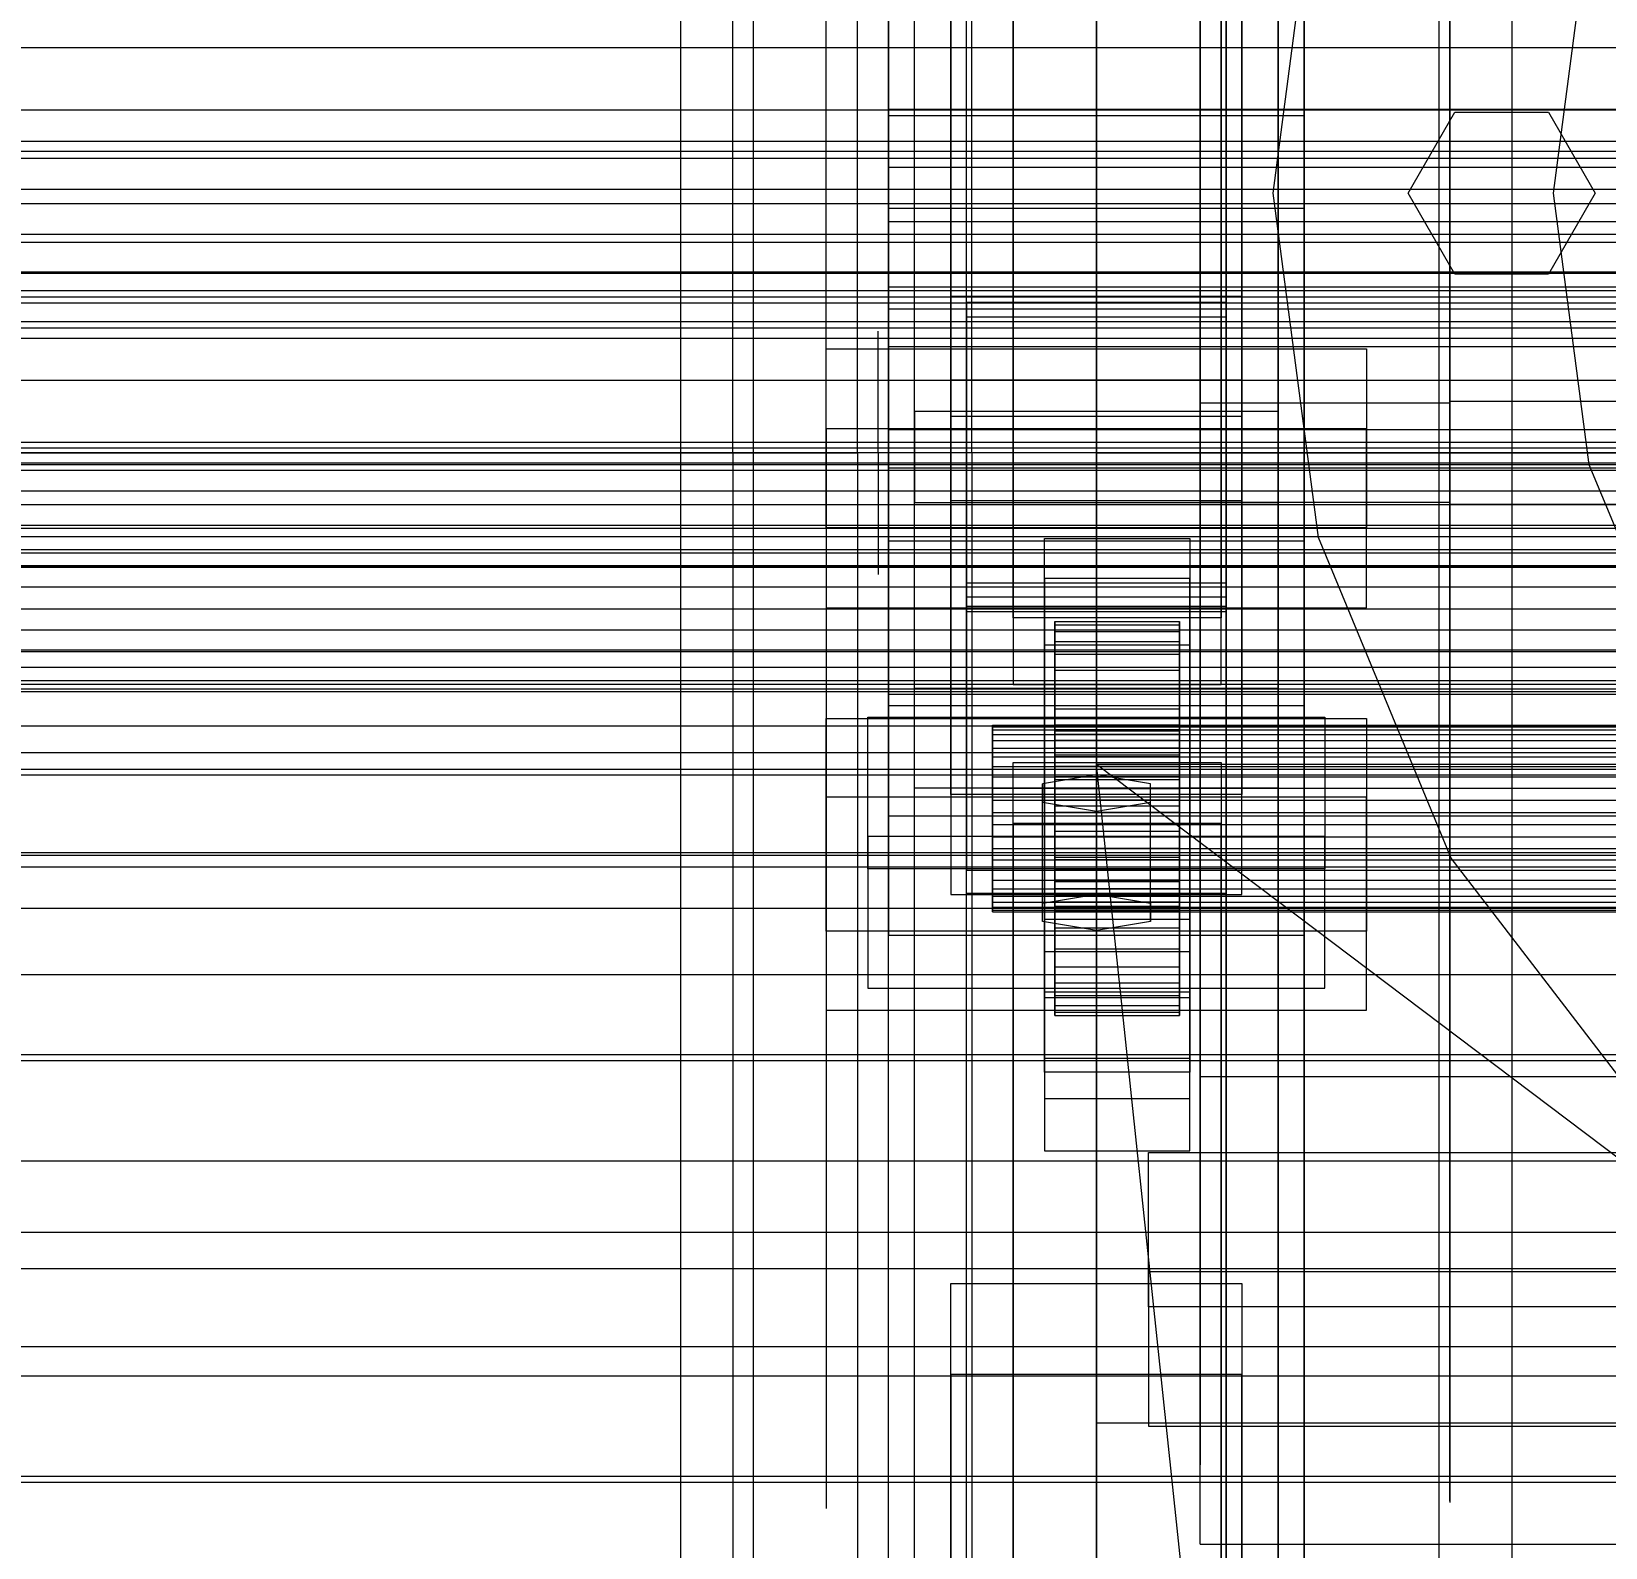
# Model space of a CAD drawing. Header units: millimetres. Extents: x -2500 to 58855, y -53268 to 6837.
# Drawn here: x -532.5 to -381, y -34380.3 to -34234.5 of the extents above; entities that cross this region are included whole.
import ezdxf

# ---------------------------------------------------------------- set-up
doc = ezdxf.new("R2010")
doc.units = ezdxf.units.MM
for name, color, linetype, lineweight in [('COTAS_O', 1, 'Continuous', 0), ('frontal_briquetadora', 7, 'Continuous', 0), ('frontal_C01', 7, 'Continuous', 0), ('frontal_C02', 7, 'Continuous', 0), ('frontal_C03', 7, 'Continuous', 0), ('frontal_mezcladora', 7, 'Continuous', 0), ('frontal_secador', 7, 'Continuous', 0), ('frontal_tolva', 7, 'Continuous', 0)]:
    doc.layers.add(name, color=color, linetype=linetype, lineweight=lineweight)
doc.dimstyles.new('R19_100', dxfattribs={"dimtxt": 250, "dimasz": 150, "dimexe": 150, "dimexo": 80, "dimgap": 100, "dimtad": 1, "dimtih": 1, "dimtoh": 1, "dimdsep": 46, "dimcen": 0.09, "dimadec": 0, "dimazin": 0, "dimtfac": 1, "dimtdec": 4, "dimtofl": 0, "dimtmove": 0, "dimatfit": 3, "dimfxl": 1, "dimtolj": 1, "dimtzin": 0, "dimarcsym": 0})

# ---------------------------------------------------------------- blocks, each defined once
blk = doc.blocks.new('*D39')
at = {"layer": 'COTAS_O', "color": 0, "lineweight": -2, "transparency": 16777216}
for p, q in [((-1725, -34320), (-1725, -33550)), ((1725, -34320), (1725, -33550)), ((-1575, -33700), (1575, -33700))]:
    blk.add_line(p, q, dxfattribs=at)
at = {"layer": 'COTAS_O', "color": 0, "transparency": 16777216}
for points in [[(-1575, -33675), (-1575, -33725), (-1725, -33700)], [(1575, -33675), (1575, -33725), (1725, -33700)]]:
    blk.add_solid(points, dxfattribs=at)
at = {"layer": 'Defpoints', "color": 0, "transparency": 16777216}
for p in [(1725, -33700), (-1725, -34400), (1725, -34400)]:
    blk.add_point(p, dxfattribs=at)
blk = doc.blocks.new('*D42')
at = {"layer": 'COTAS_O', "color": 0, "lineweight": -2, "transparency": 16777216}
for p, q in [((-570, -33700), (200, -33700)), ((50, -34750), (50, -33850)), ((-570, -34900), (200, -34900))]:
    blk.add_line(p, q, dxfattribs=at)
at = {"layer": 'COTAS_O', "color": 0, "transparency": 16777216}
for points in [[(25, -33850), (75, -33850), (50, -33700)], [(25, -34750), (75, -34750), (50, -34900)]]:
    blk.add_solid(points, dxfattribs=at)
at = {"layer": 'Defpoints', "color": 0, "transparency": 16777216}
for p in [(-650, -33700), (50, -33700), (-650, -34900)]:
    blk.add_point(p, dxfattribs=at)
blk = doc.blocks.new('*D43')
at = {"layer": 'COTAS_O', "color": 0, "lineweight": -2, "transparency": 16777216}
for p, q in [((-650, -34820), (-650, -34050)), ((650, -34820), (650, -34050)), ((-500, -34200), (500, -34200))]:
    blk.add_line(p, q, dxfattribs=at)
at = {"layer": 'COTAS_O', "color": 0, "transparency": 16777216}
for points in [[(-500, -34175), (-500, -34225), (-650, -34200)], [(500, -34175), (500, -34225), (650, -34200)]]:
    blk.add_solid(points, dxfattribs=at)
at = {"layer": 'Defpoints', "color": 0, "transparency": 16777216}
for p in [(650, -34200), (-650, -34900), (650, -34900)]:
    blk.add_point(p, dxfattribs=at)

msp = doc.modelspace()

# ---------------------------------------------------------------- linework, layer by layer
at = {"layer": 'frontal_briquetadora'}
for p, q in [((-430, -34260), (-430, -33820)), ((-430, -34680), (-430, -33820)), ((-430, -34060), (-430, -34490)), ((-430, -34060), (-430, -34260)), ((-430, -34060), (-430, -34305)), ((-430, -34496), (-430, -34060)), ((-442, -34235.446), (-442, -34216.118)), ((-430, -34235.446), (-430, -34216.118)), ((-465, -34236.203), (-465, -34217.245)), ((-453, -34235.458), (-453, -34216.468)), ((-453, -34236.203), (-453, -34217.245)), ((-442, -34235.458), (-442, -34216.468)), ((-465, -34236.453), (-465, -34217.941)), ((-453, -34236.349), (-453, -34218.887)), ((-442, -34236.59), (-442, -34218.086)), ((-430, -34236.59), (-430, -34218.086)), ((-396, -34236.349), (-396, -34218.887)), ((-396, -34236.732), (-396, -34219.443)), ((-456, -34238.153), (-456, -34221.304)), ((-453, -34238.153), (-453, -34221.304)), ((-430, -34238.153), (-430, -34221.304)), ((-396, -34223.076), (-396, -34240.974)), ((-420, -34224.875), (-420, -34242.153)), ((-396, -34224.875), (-396, -34242.153)), ((-396, -34250.459), (-396, -34231.817)), ((-420, -34251.309), (-420, -34233.313)), ((-396, -34251.309), (-396, -34233.313)), ((-453, -34255.072), (-453, -34235.458)), ((-442, -34255.133), (-442, -34235.446)), ((-442, -34255.072), (-442, -34235.458)), ((-430, -34255.133), (-430, -34235.446)), ((-465, -34255.514), (-465, -34236.203)), ((-465, -34255.573), (-465, -34236.453)), ((-453, -34255.514), (-453, -34236.203)), ((-453, -34255.296), (-453, -34236.349)), ((-442, -34255.654), (-442, -34236.59)), ((-430, -34255.654), (-430, -34236.59)), ((-396, -34255.296), (-396, -34236.349)), ((-396, -34255.491), (-396, -34236.732)), ((-456, -34256.258), (-456, -34238.153)), ((-453, -34256.258), (-453, -34238.153)), ((-430, -34256.258), (-430, -34238.153)), ((-396, -34240.974), (-396, -34260.18)), ((-420, -34242.153), (-420, -34260.694)), ((-396, -34242.153), (-396, -34260.694)), ((-396, -34270.044), (-396, -34250.459)), ((-420, -34270.216), (-420, -34251.309)), ((-396, -34270.216), (-396, -34251.309)), ((-465, -34275), (-465, -34255.514)), ((-465, -34275), (-465, -34255.573)), ((-453, -34275), (-453, -34255.072)), ((-453, -34275), (-453, -34255.296)), ((-453, -34275), (-453, -34255.514)), ((-442, -34275), (-442, -34255.072)), ((-442, -34275), (-442, -34255.133)), ((-442, -34275), (-442, -34255.654)), ((-430, -34275), (-430, -34255.133)), ((-430, -34275), (-430, -34255.654)), ((-396, -34275), (-396, -34255.296)), ((-396, -34275), (-396, -34255.491)), ((-456, -34275), (-456, -34256.258)), ((-453, -34275), (-453, -34256.258)), ((-430, -34275), (-430, -34256.258)), ((-430, -34260), (-210, -34260)), ((-430, -34260), (-430, -34305)), ((-430, -34680), (-430, -34260)), ((-430, -34496), (-430, -34260)), ((-396, -34260.18), (-396, -34279.956)), ((-420, -34260.694), (-420, -34279.784)), ((-396, -34260.694), (-396, -34279.784)), ((-451, -34265.618), (-451, -34263.301)), ((-442, -34265.618), (-442, -34263.301)), ((-451, -34269.793), (-451, -34265.618)), ((-442, -34269.793), (-442, -34265.618)), ((-430, -34267.964), (-430, -34266.226)), ((-430, -34271.095), (-430, -34267.964)), ((-451, -34275), (-451, -34269.793)), ((-442, -34275), (-442, -34269.793)), ((-396, -34270.216), (-420, -34270.216)), ((-420, -34289.306), (-420, -34270.216)), ((-160, -34270.044), (-396, -34270.044)), ((-396, -34289.82), (-396, -34270.044)), ((-396, -34289.306), (-396, -34270.216)), ((-430, -34275), (-430, -34271.095)), ((-605, -34275), (-453, -34275)), ((-465, -34275), (-605, -34275)), ((-396, -34275), (-596, -34275)), ((-453, -34275), (-465, -34275)), ((-465, -34275), (-465, -34294.486)), ((-465, -34275), (-465, -34294.427)), ((-453, -34275), (-456, -34275)), ((-456, -34275), (-456, -34293.742)), ((-453, -34275), (-453, -34294.704)), ((-453, -34275), (-453, -34294.486)), ((-442, -34275), (-453, -34275)), ((-453, -34275), (-453, -34294.928)), ((-453, -34275), (-453, -34293.742)), ((-442, -34275), (-451, -34275)), ((-451, -34275), (-451, -34280.207)), ((-430, -34275), (-442, -34275)), ((-442, -34275), (-442, -34294.346)), ((-442, -34275), (-442, -34280.207)), ((-442, -34275), (-442, -34294.867)), ((-442, -34275), (-442, -34294.928)), ((-430, -34275), (-188, -34275)), ((-430, -34275), (-430, -34278.905)), ((-430, -34275), (-430, -34293.742)), ((-430, -34275), (-430, -34294.346)), ((-430, -34275), (-430, -34294.867)), ((-160, -34275), (-396, -34275)), ((-396, -34275), (-396, -34294.704)), ((-396, -34275), (-396, -34294.509)), ((-430, -34278.905), (-430, -34282.036)), ((-396, -34279.784), (-420, -34279.784)), ((-420, -34279.784), (-420, -34298.691)), ((-396, -34279.784), (-396, -34298.691)), ((-451, -34280.207), (-451, -34284.382)), ((-442, -34280.207), (-442, -34284.382)), ((-160, -34279.956), (-396, -34279.956)), ((-396, -34279.956), (-396, -34299.541)), ((-430, -34282.036), (-430, -34283.774)), ((-451, -34284.382), (-451, -34286.699)), ((-442, -34284.382), (-442, -34286.699)), ((-420, -34307.847), (-420, -34289.306)), ((-396, -34307.847), (-396, -34289.306)), ((-396, -34309.026), (-396, -34289.82)), ((-465, -34294.427), (-465, -34313.547)), ((-465, -34294.486), (-465, -34313.797)), ((-456, -34293.742), (-456, -34311.847)), ((-453, -34293.742), (-453, -34311.847)), ((-453, -34294.486), (-453, -34313.797)), ((-453, -34294.704), (-453, -34313.651)), ((-453, -34294.928), (-453, -34314.542)), ((-442, -34294.346), (-442, -34313.41)), ((-442, -34294.867), (-442, -34314.554)), ((-442, -34294.928), (-442, -34314.542)), ((-430, -34293.742), (-430, -34311.847)), ((-430, -34294.346), (-430, -34313.41)), ((-430, -34294.867), (-430, -34314.554)), ((-396, -34294.509), (-396, -34313.268)), ((-396, -34294.704), (-396, -34313.651)), ((-420, -34298.691), (-420, -34316.687)), ((-396, -34298.691), (-396, -34316.687)), ((-396, -34299.541), (-396, -34318.183)), ((-430, -34305), (-430, -34471)), ((-418, -34418.333), (-430, -34305)), ((-210, -34305), (-430, -34305)), ((-210, -34471), (-430, -34305)), ((-430, -34680), (-430, -34305)), ((-430, -34305), (-430, -34496)), ((-420, -34325.125), (-420, -34307.847)), ((-396, -34325.125), (-396, -34307.847)), ((-396, -34326.924), (-396, -34309.026)), ((-456, -34311.847), (-456, -34328.696)), ((-453, -34311.847), (-453, -34328.696)), ((-430, -34311.847), (-430, -34328.696)), ((-465, -34313.547), (-465, -34332.059)), ((-465, -34313.797), (-465, -34332.755)), ((-453, -34313.651), (-453, -34331.113)), ((-453, -34313.797), (-453, -34332.755)), ((-453, -34314.542), (-453, -34333.532)), ((-442, -34313.41), (-442, -34331.914)), ((-442, -34314.542), (-442, -34333.532)), ((-442, -34314.554), (-442, -34333.882)), ((-430, -34313.41), (-430, -34331.914)), ((-430, -34314.554), (-430, -34333.882)), ((-396, -34313.268), (-396, -34330.557)), ((-396, -34313.651), (-396, -34331.113)), ((-420, -34316.687), (-420, -34333.081)), ((-396, -34316.687), (-396, -34333.081)), ((-396, -34318.183), (-396, -34335.166)), ((-420, -34340.477), (-420, -34325.125)), ((-396, -34340.477), (-396, -34325.125)), ((-396, -34342.827), (-396, -34326.924)), ((-456, -34328.696), (-456, -34343.717)), ((-453, -34328.696), (-453, -34343.717)), ((-430, -34328.696), (-430, -34343.717)), ((-453, -34331.113), (-453, -34346.418)), ((-396, -34330.557), (-396, -34345.711)), ((-396, -34331.113), (-396, -34346.418)), ((-465, -34332.059), (-465, -34349.672)), ((-465, -34332.755), (-465, -34351.191)), ((-453, -34332.755), (-453, -34351.191)), ((-442, -34331.914), (-442, -34349.588)), ((-430, -34331.914), (-430, -34349.588)), ((-453, -34333.532), (-453, -34351.599)), ((-442, -34333.532), (-442, -34351.599)), ((-442, -34333.882), (-442, -34352.677)), ((-430, -34333.882), (-430, -34352.677)), ((-420, -34333.081), (-420, -34347.243)), ((-396, -34333.081), (-396, -34347.243)), ((-396, -34335.166), (-396, -34349.836)), ((-420, -34353.313), (-420, -34340.477)), ((-396, -34353.313), (-396, -34340.477)), ((-396, -34356.124), (-396, -34342.827)), ((-456, -34343.717), (-456, -34356.398)), ((-453, -34343.717), (-453, -34356.398)), ((-430, -34343.717), (-430, -34356.398)), ((-453, -34346.418), (-453, -34358.978)), ((-396, -34345.711), (-396, -34358.147)), ((-396, -34346.418), (-396, -34358.978)), ((-420, -34347.243), (-420, -34358.629)), ((-396, -34347.243), (-396, -34358.629)), ((-442, -34349.588), (-442, -34366.174)), ((-430, -34349.588), (-430, -34366.174)), ((-465, -34349.672), (-465, -34366.107)), ((-396, -34349.836), (-396, -34361.631)), ((-465, -34351.191), (-465, -34368.936)), ((-453, -34351.191), (-453, -34368.936)), ((-453, -34351.599), (-453, -34368.458)), ((-442, -34351.599), (-442, -34368.458)), ((-442, -34352.677), (-442, -34370.769)), ((-430, -34352.677), (-430, -34370.769)), ((-420, -34363.139), (-420, -34353.313)), ((-396, -34363.139), (-396, -34353.313)), ((-456, -34356.398), (-456, -34366.307)), ((-453, -34356.398), (-453, -34366.307)), ((-430, -34356.398), (-430, -34366.307)), ((-396, -34366.303), (-396, -34356.124)), ((-420, -34358.629), (-420, -34366.801)), ((-396, -34358.147), (-396, -34367.388)), ((-396, -34358.629), (-396, -34366.801)), ((-453, -34358.978), (-453, -34368.312)), ((-430, -34361.302), (-430, -34359.564)), ((-396, -34358.978), (-396, -34368.312)), ((-430, -34364.433), (-430, -34361.302)), ((-396, -34361.631), (-396, -34370.096)), ((-420, -34369.578), (-420, -34363.139)), ((-396, -34369.578), (-396, -34363.139)), ((-430, -34368.338), (-430, -34364.433)), ((-465, -34366.107), (-465, -34381.105)), ((-442, -34366.174), (-442, -34381.431)), ((-430, -34366.174), (-430, -34381.431)), ((-456, -34366.307), (-456, -34373.106)), ((-453, -34366.307), (-453, -34373.106)), ((-430, -34366.307), (-430, -34373.106)), ((-420, -34366.801), (-420, -34371.445)), ((-396, -34372.973), (-396, -34366.303)), ((-396, -34366.801), (-396, -34371.445)), ((-396, -34367.388), (-396, -34373.079)), ((-465, -34368.936), (-465, -34385.831)), ((-453, -34368.312), (-453, -34374.059)), ((-453, -34368.458), (-453, -34383.843)), ((-453, -34368.936), (-453, -34385.831)), ((-442, -34368.458), (-442, -34383.843)), ((-430, -34368.338), (-188, -34368.338)), ((-430, -34368.338), (-430, -34372.243)), ((-396, -34368.312), (-396, -34374.059)), ((-442, -34370.769), (-442, -34387.994)), ((-430, -34370.769), (-430, -34387.994)), ((-420, -34372.383), (-420, -34369.578)), ((-396, -34372.383), (-396, -34369.578)), ((-396, -34370.096), (-396, -34374.907)), ((-430, -34372.243), (-430, -34375.375)), ((-420, -34371.445), (-420, -34372.383)), ((-396, -34371.445), (-396, -34372.383)), ((-456, -34373.106), (-456, -34376.565)), ((-453, -34373.106), (-453, -34376.565)), ((-430, -34373.106), (-430, -34376.565)), ((-396, -34375.878), (-396, -34372.973)), ((-396, -34373.079), (-396, -34375)), ((-453, -34374.059), (-453, -34376)), ((-396, -34374.059), (-396, -34376)), ((-396, -34374.907), (-396, -34375.878)), ((-430, -34375.375), (-430, -34377.112))]:
    msp.add_line(p, q, dxfattribs=at)
at = {"layer": 'frontal_C01'}
for p, q in [((-450, -34283.513), (-450, -33899.304)), ((-410, -33899.304), (-410, -34283.513)), ((-450, -34321.407), (-450, -33937.198)), ((-410, -34321.407), (-410, -33937.198)), ((-470, -35975), (-470, -34088.498)), ((-463, -35975), (-463, -34088.498)), ((-397, -35975), (-397, -34088.498)), ((-390, -35975), (-390, -34088.498)), ((-438, -34290.871), (-438, -34147.925)), ((-418, -34147.925), (-418, -34290.871)), ((-438, -34154.329), (-438, -34297.274)), ((-418, -34297.274), (-418, -34154.329)), ((-450, -34553.51), (-450, -34169.301)), ((-410, -34169.301), (-410, -34553.51)), ((-442.5, -34287.519), (-442.5, -34178.044)), ((-417.5, -34178.044), (-417.5, -34287.519)), ((-442.5, -34317.401), (-442.5, -34207.926)), ((-417.5, -34317.401), (-417.5, -34207.926)), ((-450, -34600.878), (-450, -34216.669)), ((-444, -34307.886), (-444, -34216.422)), ((-416, -34216.422), (-416, -34307.886)), ((-410, -34600.878), (-410, -34216.669)), ((-444, -34226.027), (-444, -34317.491)), ((-416, -34317.491), (-416, -34226.027)), ((-410, -34283.513), (-450, -34283.513)), ((-450, -34283.513), (-450, -34321.407)), ((-450, -34667.722), (-450, -34283.513)), ((-435, -34287.081), (-435, -34283.239)), ((-435, -34283.239), (-421, -34283.239)), ((-435, -34323.028), (-435, -34283.239)), ((-421, -34283.239), (-421, -34287.081)), ((-421, -34283.239), (-421, -34323.028)), ((-410, -34321.407), (-410, -34283.513)), ((-410, -34283.513), (-410, -34667.722)), ((-421, -34287.081), (-435, -34287.081)), ((-435, -34287.081), (-435, -34326.871)), ((-421, -34326.871), (-421, -34287.081)), ((-442.5, -34317.401), (-442.5, -34287.519)), ((-442.5, -34287.519), (-417.5, -34287.519)), ((-417.5, -34287.519), (-417.5, -34317.401)), ((-417.5, -34289.775), (-442.5, -34289.775)), ((-442.5, -34289.775), (-442.5, -34315.145)), ((-442.5, -34948.719), (-442.5, -34289.775)), ((-417.5, -34315.145), (-417.5, -34289.775)), ((-417.5, -34289.775), (-417.5, -34948.719)), ((-418, -34290.871), (-438, -34290.871)), ((-438, -34290.871), (-438, -34297.274)), ((-434, -34301.196), (-434, -34291.217)), ((-434, -34291.217), (-434, -34291.548)), ((-434, -34291.217), (-422, -34291.217)), ((-434, -34292.178), (-434, -34291.217)), ((-434, -34301.353), (-434, -34291.548)), ((-434, -34291.548), (-434, -34293.148)), ((-434, -34291.548), (-422, -34291.548)), ((-422, -34291.548), (-422, -34291.217)), ((-422, -34291.217), (-422, -34301.196)), ((-422, -34291.217), (-422, -34292.178)), ((-422, -34293.148), (-422, -34291.548)), ((-422, -34291.548), (-422, -34301.353)), ((-418, -34297.274), (-418, -34290.871)), ((-435, -34297.327), (-435, -34293.485)), ((-435, -34293.485), (-421, -34293.485)), ((-435, -34333.274), (-435, -34293.485)), ((-434, -34301.652), (-434, -34292.178)), ((-434, -34292.178), (-422, -34292.178)), ((-434, -34294.366), (-434, -34292.178)), ((-434, -34302.111), (-434, -34293.148)), ((-434, -34293.148), (-434, -34295.91)), ((-434, -34293.148), (-422, -34293.148)), ((-422, -34292.178), (-422, -34301.652)), ((-422, -34292.178), (-422, -34294.366)), ((-422, -34295.91), (-422, -34293.148)), ((-422, -34293.148), (-422, -34302.111)), ((-421, -34293.485), (-421, -34297.327)), ((-421, -34293.485), (-421, -34333.274)), ((-434, -34302.688), (-434, -34294.366)), ((-434, -34294.366), (-422, -34294.366)), ((-434, -34297.631), (-434, -34294.366)), ((-422, -34294.366), (-422, -34302.688)), ((-422, -34294.366), (-422, -34297.631)), ((-434, -34303.419), (-434, -34295.91)), ((-434, -34295.91), (-434, -34299.643)), ((-434, -34295.91), (-422, -34295.91)), ((-422, -34299.643), (-422, -34295.91)), ((-422, -34295.91), (-422, -34303.419)), ((-447.5, -34307.263), (-447.5, -34297.657)), ((-447.5, -34297.657), (-412.5, -34297.657)), ((-447.5, -34572.391), (-447.5, -34297.657)), ((-438, -34297.274), (-418, -34297.274)), ((-421, -34297.327), (-435, -34297.327)), ((-435, -34297.327), (-435, -34337.116)), ((-434, -34304.235), (-434, -34297.631)), ((-434, -34297.631), (-422, -34297.631)), ((-434, -34301.752), (-434, -34297.631)), ((-422, -34297.631), (-422, -34304.235)), ((-422, -34297.631), (-422, -34301.752)), ((-421, -34337.116), (-421, -34297.327)), ((-412.5, -34297.657), (-412.5, -34307.263)), ((-412.5, -34297.657), (-412.5, -34572.391)), ((-456, -34321.039), (-456, -34300.548)), ((-456, -34300.548), (-404, -34300.548)), ((-456, -34308.127), (-456, -34300.548)), ((-434, -34305.188), (-434, -34299.643)), ((-434, -34299.643), (-434, -34304.094)), ((-434, -34299.643), (-422, -34299.643)), ((-422, -34304.094), (-422, -34299.643)), ((-422, -34299.643), (-422, -34305.188)), ((-404, -34300.548), (-404, -34321.039)), ((-404, -34300.548), (-404, -34308.127)), ((-440, -34301.652), (-440, -34301.196)), ((-440, -34301.196), (-440, -34301.353)), ((-440, -34301.196), (440, -34301.196)), ((-440, -34301.353), (-440, -34302.111)), ((-440, -34301.353), (440, -34301.353)), ((-440, -34302.688), (-440, -34301.652)), ((-440, -34301.652), (440, -34301.652)), ((-440, -34302.111), (-440, -34303.419)), ((-440, -34302.111), (440, -34302.111)), ((-434, -34301.353), (-434, -34301.196)), ((-422, -34301.196), (-434, -34301.196)), ((-434, -34301.196), (-434, -34301.652)), ((-434, -34302.111), (-434, -34301.353)), ((-422, -34301.353), (-434, -34301.353)), ((-422, -34301.652), (-434, -34301.652)), ((-434, -34301.652), (-434, -34302.688)), ((-434, -34306.186), (-434, -34301.752)), ((-434, -34301.752), (-422, -34301.752)), ((-434, -34306.446), (-434, -34301.752)), ((-434, -34303.419), (-434, -34302.111)), ((-422, -34302.111), (-434, -34302.111)), ((-422, -34301.196), (-422, -34301.353)), ((-422, -34301.652), (-422, -34301.196)), ((-422, -34301.353), (-422, -34302.111)), ((-422, -34302.688), (-422, -34301.652)), ((-422, -34301.752), (-422, -34306.186)), ((-422, -34301.752), (-422, -34306.446)), ((-422, -34302.111), (-422, -34303.419)), ((-440, -34304.235), (-440, -34302.688)), ((-440, -34302.688), (440, -34302.688)), ((-440, -34303.419), (-440, -34305.188)), ((-440, -34303.419), (440, -34303.419)), ((-422, -34302.688), (-434, -34302.688)), ((-434, -34302.688), (-434, -34304.235)), ((-434, -34305.188), (-434, -34303.419)), ((-422, -34303.419), (-434, -34303.419)), ((-434, -34304.094), (-434, -34307.296)), ((-422, -34304.094), (-434, -34304.094)), ((-434, -34304.094), (-434, -34308.96)), ((-422, -34304.235), (-422, -34302.688)), ((-422, -34303.419), (-422, -34305.188)), ((-422, -34307.296), (-422, -34304.094)), ((-422, -34308.96), (-422, -34304.094)), ((-440, -34306.186), (-440, -34304.235)), ((-440, -34304.235), (440, -34304.235)), ((-440, -34305.188), (-440, -34307.296)), ((-440, -34305.188), (440, -34305.188)), ((-422, -34304.235), (-434, -34304.235)), ((-434, -34304.235), (-434, -34306.186)), ((-434, -34307.296), (-434, -34305.188)), ((-422, -34305.188), (-434, -34305.188)), ((-422, -34306.186), (-422, -34304.235)), ((-422, -34305.188), (-422, -34307.296)), ((-440, -34308.41), (-440, -34306.186)), ((-440, -34306.186), (440, -34306.186)), ((-422, -34306.186), (-434, -34306.186)), ((-434, -34306.186), (-434, -34308.41)), ((-434, -34308.41), (-434, -34306.446)), ((-434, -34306.446), (-422, -34306.446)), ((-434, -34311.395), (-434, -34306.446)), ((-422, -34308.41), (-422, -34306.186)), ((-422, -34306.446), (-422, -34308.41)), ((-422, -34306.446), (-422, -34311.395)), ((-404, -34308.127), (-456, -34308.127)), ((-456, -34308.127), (-456, -34328.618)), ((-412.5, -34307.263), (-447.5, -34307.263)), ((-447.5, -34581.997), (-447.5, -34307.263)), ((-416, -34307.886), (-444, -34307.886)), ((-444, -34307.886), (-444, -34317.491)), ((-440, -34307.296), (-440, -34309.601)), ((440, -34307.296), (-440, -34307.296)), ((-440, -34310.754), (-440, -34308.41)), ((-440, -34308.41), (440, -34308.41)), ((-434, -34307.296), (-422, -34307.296)), ((-434, -34309.601), (-434, -34307.296)), ((-422, -34308.41), (-434, -34308.41)), ((-434, -34308.41), (-434, -34310.754)), ((-422, -34307.296), (-422, -34309.601)), ((-422, -34310.754), (-422, -34308.41)), ((-416, -34317.491), (-416, -34307.886)), ((-412.5, -34581.997), (-412.5, -34307.263)), ((-404, -34328.618), (-404, -34308.127)), ((-440, -34309.601), (-440, -34311.945)), ((-440, -34309.601), (440, -34309.601)), ((-434, -34309.601), (-434, -34308.96)), ((-434, -34308.96), (-434, -34313.909)), ((-434, -34308.96), (-422, -34308.96)), ((-434, -34311.945), (-434, -34309.601)), ((-422, -34309.601), (-434, -34309.601)), ((-422, -34313.909), (-422, -34308.96)), ((-422, -34308.96), (-422, -34309.601)), ((-422, -34309.601), (-422, -34311.945)), ((-440, -34313.059), (-440, -34310.754)), ((-440, -34310.754), (440, -34310.754)), ((-434, -34310.754), (-434, -34311.395)), ((-422, -34310.754), (-434, -34310.754)), ((-434, -34310.754), (-434, -34313.059)), ((-434, -34311.395), (-422, -34311.395)), ((-434, -34316.261), (-434, -34311.395)), ((-422, -34311.395), (-422, -34310.754)), ((-422, -34313.059), (-422, -34310.754)), ((-422, -34311.395), (-422, -34316.261)), ((-440, -34311.945), (-440, -34314.169)), ((-440, -34311.945), (440, -34311.945)), ((-440, -34315.168), (-440, -34313.059)), ((-440, -34313.059), (440, -34313.059)), ((-434, -34314.169), (-434, -34311.945)), ((-434, -34311.945), (-434, -34313.909)), ((-422, -34311.945), (-434, -34311.945)), ((-434, -34313.059), (-434, -34316.261)), ((-422, -34313.059), (-434, -34313.059)), ((-434, -34313.059), (-434, -34315.168)), ((-422, -34313.909), (-422, -34311.945)), ((-422, -34311.945), (-422, -34314.169)), ((-422, -34316.261), (-422, -34313.059)), ((-422, -34315.168), (-422, -34313.059)), ((-440, -34314.169), (-440, -34316.121)), ((-440, -34314.169), (440, -34314.169)), ((-434, -34313.909), (-434, -34318.604)), ((-434, -34313.909), (-422, -34313.909)), ((-434, -34316.121), (-434, -34314.169)), ((-434, -34314.169), (-434, -34318.604)), ((-422, -34314.169), (-434, -34314.169)), ((-422, -34318.604), (-422, -34313.909)), ((-422, -34318.604), (-422, -34314.169)), ((-422, -34314.169), (-422, -34316.121)), ((-442.5, -34315.145), (-417.5, -34315.145)), ((-442.5, -34974.088), (-442.5, -34315.145)), ((-440, -34316.936), (-440, -34315.168)), ((-440, -34315.168), (440, -34315.168)), ((-440, -34316.121), (-440, -34317.668)), ((-440, -34316.121), (440, -34316.121)), ((-434, -34315.168), (-434, -34320.712)), ((-422, -34315.168), (-434, -34315.168)), ((-434, -34315.168), (-434, -34316.936)), ((-434, -34317.668), (-434, -34316.121)), ((-434, -34316.121), (-434, -34322.724)), ((-422, -34316.121), (-434, -34316.121)), ((-434, -34316.261), (-422, -34316.261)), ((-434, -34320.712), (-434, -34316.261)), ((-422, -34320.712), (-422, -34315.168)), ((-422, -34316.936), (-422, -34315.168)), ((-422, -34322.724), (-422, -34316.121)), ((-422, -34316.121), (-422, -34317.668)), ((-422, -34316.261), (-422, -34320.712)), ((-417.5, -34974.088), (-417.5, -34315.145)), ((-444, -34317.491), (-416, -34317.491)), ((-417.5, -34317.401), (-442.5, -34317.401)), ((-440, -34318.244), (-440, -34316.936)), ((-440, -34316.936), (440, -34316.936)), ((-440, -34317.668), (-440, -34318.704)), ((-440, -34317.668), (440, -34317.668)), ((-434, -34316.936), (-434, -34324.446)), ((-422, -34316.936), (-434, -34316.936)), ((-434, -34316.936), (-434, -34318.244)), ((-434, -34318.704), (-434, -34317.668)), ((-434, -34317.668), (-434, -34325.99)), ((-422, -34317.668), (-434, -34317.668)), ((-422, -34324.446), (-422, -34316.936)), ((-422, -34318.244), (-422, -34316.936)), ((-422, -34325.99), (-422, -34317.668)), ((-422, -34317.668), (-422, -34318.704)), ((-440, -34319.002), (-440, -34318.244)), ((-440, -34318.244), (440, -34318.244)), ((-440, -34318.704), (-440, -34319.159)), ((-440, -34318.704), (440, -34318.704)), ((-440, -34319.159), (-440, -34319.002)), ((-440, -34319.002), (440, -34319.002)), ((-440, -34319.159), (440, -34319.159)), ((-434, -34318.244), (-434, -34327.207)), ((-422, -34318.244), (-434, -34318.244)), ((-434, -34318.244), (-434, -34319.002)), ((-434, -34318.604), (-434, -34322.724)), ((-434, -34318.604), (-422, -34318.604)), ((-434, -34319.159), (-434, -34318.704)), ((-434, -34318.704), (-434, -34328.178)), ((-422, -34318.704), (-434, -34318.704)), ((-434, -34319.002), (-434, -34328.808)), ((-422, -34319.002), (-434, -34319.002)), ((-434, -34319.002), (-434, -34319.159)), ((-434, -34319.159), (-434, -34329.139)), ((-422, -34319.159), (-434, -34319.159)), ((-422, -34327.207), (-422, -34318.244)), ((-422, -34319.002), (-422, -34318.244)), ((-422, -34322.724), (-422, -34318.604)), ((-422, -34328.178), (-422, -34318.704)), ((-422, -34318.704), (-422, -34319.159)), ((-422, -34328.808), (-422, -34319.002)), ((-422, -34319.159), (-422, -34319.002)), ((-422, -34329.139), (-422, -34319.159)), ((-435, -34334.594), (-435, -34319.866)), ((-435, -34319.866), (-421, -34319.866)), ((-435, -34327.445), (-435, -34319.866)), ((-434, -34320.712), (-422, -34320.712)), ((-434, -34324.446), (-434, -34320.712)), ((-422, -34320.712), (-422, -34324.446)), ((-421, -34319.866), (-421, -34334.594)), ((-421, -34319.866), (-421, -34327.445)), ((-404, -34321.039), (-456, -34321.039)), ((-456, -34321.039), (-456, -34328.618)), ((-450, -34321.407), (-410, -34321.407)), ((-450, -34705.616), (-450, -34321.407)), ((-410, -34705.616), (-410, -34321.407)), ((-404, -34328.618), (-404, -34321.039)), ((-421, -34323.028), (-435, -34323.028)), ((-435, -34323.028), (-435, -34326.871)), ((-434, -34322.724), (-434, -34325.99)), ((-434, -34322.724), (-422, -34322.724)), ((-422, -34325.99), (-422, -34322.724)), ((-421, -34326.871), (-421, -34323.028)), ((-434, -34324.446), (-422, -34324.446)), ((-434, -34327.207), (-434, -34324.446)), ((-422, -34324.446), (-422, -34327.207)), ((-434, -34325.99), (-434, -34328.178)), ((-434, -34325.99), (-422, -34325.99)), ((-422, -34328.178), (-422, -34325.99)), ((-435, -34326.871), (-421, -34326.871)), ((-421, -34327.445), (-435, -34327.445)), ((-435, -34327.445), (-435, -34342.173)), ((-434, -34327.207), (-422, -34327.207)), ((-434, -34328.808), (-434, -34327.207)), ((-434, -34328.178), (-434, -34329.139)), ((-434, -34328.178), (-422, -34328.178)), ((-422, -34327.207), (-422, -34328.808)), ((-422, -34329.139), (-422, -34328.178)), ((-421, -34342.173), (-421, -34327.445)), ((-456, -34328.618), (-404, -34328.618)), ((-434, -34328.808), (-422, -34328.808)), ((-434, -34329.139), (-434, -34328.808)), ((-434, -34329.139), (-422, -34329.139)), ((-422, -34328.808), (-422, -34329.139)), ((-421, -34333.274), (-435, -34333.274)), ((-435, -34333.274), (-435, -34337.116)), ((-421, -34337.116), (-421, -34333.274)), ((-421, -34334.594), (-435, -34334.594)), ((-435, -34334.594), (-435, -34342.173)), ((-421, -34342.173), (-421, -34334.594)), ((-435, -34337.116), (-421, -34337.116)), ((-435, -34342.173), (-421, -34342.173))]:
    msp.add_line(p, q, dxfattribs=at)
at = {"layer": 'frontal_C02'}
for p, q in [((-470, -35975), (-470, -33576.746)), ((-463, -35975), (-463, -33576.746)), ((-397, -35975), (-397, -33576.746)), ((-390, -35975), (-390, -33576.746)), ((-442.5, -34261.912), (-442.5, -33729.49)), ((-417.5, -33729.49), (-417.5, -34261.912)), ((-442.5, -34288.878), (-442.5, -33756.456)), ((-417.5, -34288.878), (-417.5, -33756.456)), ((-450, -34251.487), (-450, -33900.768)), ((-410, -33900.768), (-410, -34251.487)), ((-450, -34299.304), (-450, -33948.585)), ((-410, -34299.304), (-410, -33948.585)), ((-470, -35975), (-470, -34072.136)), ((-463, -35975), (-463, -34072.136)), ((-397, -35975), (-397, -34072.136)), ((-390, -35975), (-390, -34072.136)), ((-450, -34425.283), (-450, -34074.565)), ((-410, -34074.565), (-410, -34425.283)), ((-447.5, -34271.011), (-447.5, -34089.307)), ((-412.5, -34089.307), (-412.5, -34271.011)), ((-447.5, -34279.779), (-447.5, -34098.075)), ((-412.5, -34279.779), (-412.5, -34098.075)), ((-450, -34463.537), (-450, -34112.818)), ((-410, -34463.537), (-410, -34112.818)), ((-410, -34251.487), (-450, -34251.487)), ((-450, -34251.487), (-450, -34299.304)), ((-450, -34602.206), (-450, -34251.487)), ((-410, -34299.304), (-410, -34251.487)), ((-410, -34251.487), (-410, -34602.206)), ((-417.5, -34260.541), (-442.5, -34260.541)), ((-442.5, -34260.541), (-442.5, -34290.25)), ((-442.5, -34429.556), (-442.5, -34260.541)), ((-417.5, -34290.25), (-417.5, -34260.541)), ((-417.5, -34260.541), (-417.5, -34429.556)), ((-442.5, -34288.878), (-442.5, -34261.912)), ((-442.5, -34261.912), (-417.5, -34261.912)), ((-417.5, -34261.912), (-417.5, -34288.878)), ((-450, -34276.459), (-450, -34264.768)), ((-450, -34264.768), (450, -34264.768)), ((-450, -34298.24), (-450, -34264.768)), ((-412.5, -34271.011), (-447.5, -34271.011)), ((-447.5, -34271.011), (-447.5, -34279.779)), ((-412.5, -34279.779), (-412.5, -34271.011)), ((450, -34276.459), (-450, -34276.459)), ((-450, -34276.459), (-450, -34309.931)), ((-447.5, -34279.779), (-412.5, -34279.779)), ((-417.5, -34288.878), (-442.5, -34288.878)), ((-442.5, -34290.25), (-417.5, -34290.25)), ((-442.5, -34459.264), (-442.5, -34290.25)), ((-417.5, -34459.264), (-417.5, -34290.25)), ((450, -34298.24), (-450, -34298.24)), ((-450, -34298.24), (-450, -34309.931)), ((-450, -34299.304), (-410, -34299.304)), ((-450, -34650.022), (-450, -34299.304)), ((-410, -34650.022), (-410, -34299.304)), ((-452, -34315.04), (-452, -34300.427)), ((-452, -34300.427), (-408, -34300.427)), ((-452, -34311.903), (-452, -34300.427)), ((-408, -34300.427), (-408, -34315.04)), ((-408, -34300.427), (-408, -34311.903)), ((-438, -34310.656), (-438, -34304.811)), ((-438, -34304.811), (-418, -34304.811)), ((-438, -34449.111), (-438, -34304.811)), ((-418, -34304.811), (-418, -34310.656)), ((-418, -34304.811), (-418, -34449.111)), ((-430, -34305.98), (-435.196, -34306.856)), ((-435.196, -34306.856), (-435.196, -34308.61)), ((-435.196, -34318.332), (-435.196, -34306.856)), ((-424.804, -34306.856), (-430, -34305.98)), ((-430, -34317.456), (-430, -34305.98)), ((-424.804, -34308.61), (-424.804, -34306.856)), ((-424.804, -34318.332), (-424.804, -34306.856)), ((-435.196, -34308.61), (-430, -34309.487)), ((-435.196, -34320.086), (-435.196, -34308.61)), ((-430, -34309.487), (-424.804, -34308.61)), ((-424.804, -34320.086), (-424.804, -34308.61)), ((-450, -34309.931), (450, -34309.931)), ((-430, -34309.487), (-430, -34320.963)), ((-418, -34310.656), (-438, -34310.656)), ((-438, -34310.656), (-438, -34454.956)), ((-418, -34454.956), (-418, -34310.656)), ((-408, -34311.903), (-452, -34311.903)), ((-452, -34311.903), (-452, -34326.516)), ((-408, -34326.516), (-408, -34311.903)), ((-408, -34315.04), (-452, -34315.04)), ((-452, -34315.04), (-452, -34326.516)), ((-408, -34326.516), (-408, -34315.04)), ((-435.196, -34318.332), (-430, -34317.456)), ((-430, -34317.456), (-424.804, -34318.332)), ((-435.196, -34320.086), (-435.196, -34318.332)), ((-424.804, -34318.332), (-424.804, -34320.086)), ((-430, -34320.963), (-435.196, -34320.086)), ((-424.804, -34320.086), (-430, -34320.963)), ((-452, -34326.516), (-408, -34326.516)), ((-425, -34357.17), (-425, -34342.323)), ((-425, -34342.323), (425, -34342.323)), ((-425, -34353.799), (-425, -34342.323)), ((425, -34353.799), (-425, -34353.799)), ((-425, -34353.799), (-425, -34368.646)), ((-444, -34363.694), (-444, -34354.926)), ((-444, -34354.926), (-416, -34354.926)), ((-444, -34447.257), (-444, -34354.926)), ((-416, -34354.926), (-416, -34363.694)), ((-416, -34354.926), (-416, -34447.257)), ((425, -34357.17), (-425, -34357.17)), ((-425, -34357.17), (-425, -34368.646)), ((-416, -34363.694), (-444, -34363.694)), ((-444, -34363.694), (-444, -34456.025)), ((-416, -34456.025), (-416, -34363.694)), ((-425, -34368.646), (425, -34368.646))]:
    msp.add_line(p, q, dxfattribs=at)
at = {"layer": 'frontal_C03'}
for p, q in [((-470, -35975), (-470, -33153.291)), ((-463, -35975), (-463, -33153.291)), ((-397, -35975), (-397, -33153.291)), ((-390, -35975), (-390, -33153.291)), ((-470, -35975), (-470, -33352.58)), ((-463, -35975), (-463, -33352.58)), ((-397, -35975), (-397, -33352.58)), ((-390, -35975), (-390, -33352.58)), ((-450, -34242.539), (-450, -33919.368)), ((-410, -34242.539), (-410, -33919.368)), ((-470, -35975), (-470, -34079.714)), ((-463, -35975), (-463, -34079.714)), ((-397, -35975), (-397, -34079.714)), ((-390, -35975), (-390, -34079.714)), ((-450, -34194.386), (-450, -34242.539)), ((-450, -34517.557), (-450, -34194.386)), ((-450, -34518.104), (-450, -34194.934)), ((-410, -34242.539), (-410, -34194.386)), ((-410, -34194.386), (-410, -34517.557)), ((-410, -34194.934), (-410, -34518.104)), ((-442.5, -34852.006), (-442.5, -34201.397)), ((-417.5, -34201.397), (-417.5, -34852.006)), ((-450, -34241.968), (-450, -34208.261)), ((-447.5, -34537.593), (-447.5, -34210.155)), ((-412.5, -34210.155), (-412.5, -34537.593)), ((-450, -34219.033), (-450, -34252.74)), ((-447.5, -34545.673), (-447.5, -34218.234)), ((-412.5, -34545.673), (-412.5, -34218.234)), ((-442.5, -34877.601), (-442.5, -34226.992)), ((-417.5, -34877.601), (-417.5, -34226.992)), ((-450, -34556.626), (-450, -34233.456)), ((-410, -34556.626), (-410, -34233.456)), ((450, -34241.968), (-450, -34241.968)), ((-450, -34241.968), (-450, -34252.74)), ((-450, -34242.539), (-410, -34242.539)), ((-450, -34565.709), (-450, -34242.539)), ((-410, -34565.709), (-410, -34242.539)), ((-450, -34261.183), (-450, -34247.503)), ((-450, -34247.503), (450, -34247.503)), ((-450, -34259.059), (-450, -34247.503)), ((-450, -34252.74), (450, -34252.74)), ((450, -34259.059), (-450, -34259.059)), ((-450, -34259.059), (-450, -34272.74)), ((-444, -34268.013), (-444, -34259.934)), ((-444, -34259.934), (-416, -34259.934)), ((-444, -34271.491), (-444, -34259.934)), ((-416, -34259.934), (-416, -34268.013)), ((-416, -34259.934), (-416, -34271.491)), ((450, -34261.183), (-450, -34261.183)), ((-450, -34261.183), (-450, -34272.74)), ((-456, -34282.222), (-456, -34264.986)), ((-456, -34264.986), (-404, -34264.986)), ((-456, -34272.691), (-456, -34264.986)), ((-404, -34264.986), (-404, -34282.222)), ((-404, -34264.986), (-404, -34272.691)), ((-416, -34268.013), (-444, -34268.013)), ((-444, -34268.013), (-444, -34279.57)), ((-416, -34279.57), (-416, -34268.013)), ((-416, -34271.491), (-444, -34271.491)), ((-444, -34271.491), (-444, -34279.57)), ((-416, -34279.57), (-416, -34271.491)), ((-404, -34272.691), (-456, -34272.691)), ((-456, -34272.691), (-456, -34289.926)), ((-450, -34272.74), (450, -34272.74)), ((-404, -34289.926), (-404, -34272.691)), ((-444, -34279.57), (-416, -34279.57)), ((-404, -34282.222), (-456, -34282.222)), ((-456, -34282.222), (-456, -34289.926)), ((-404, -34289.926), (-404, -34282.222)), ((-456, -34289.926), (-404, -34289.926))]:
    msp.add_line(p, q, dxfattribs=at)
at = {"layer": 'frontal_mezcladora'}
for p, q in [((-413, -34250), (-408.639, -34216.871)), ((-386, -34250), (-382.559, -34223.859)), ((-400, -34250), (-395.5, -34242.206)), ((-395.5, -34242.206), (-386.5, -34242.206)), ((-386.5, -34242.206), (-382, -34250)), ((-408.639, -34283.129), (-413, -34250)), ((-395.5, -34257.794), (-400, -34250)), ((-382, -34250), (-386.5, -34257.794)), ((-382.559, -34276.141), (-386, -34250)), ((-386.5, -34257.794), (-395.5, -34257.794)), ((-372.469, -34300.5), (-382.559, -34276.141)), ((-395.851, -34314), (-408.639, -34283.129)), ((-375.51, -34340.51), (-395.851, -34314)), ((-420, -34335), (-150, -34335)), ((-420, -34380), (-420, -34335)), ((-420, -34380), (-150, -34380))]:
    msp.add_line(p, q, dxfattribs=at)
at = {"layer": 'frontal_secador'}
for p, q in [((-1250, -34236), (1250, -34236)), ((-1250, -34242), (1250, -34242)), ((-1250, -34245), (1250, -34245)), ((1250, -34246), (-1250, -34246)), ((-1250, -34246.659), (1250, -34246.659)), ((1250, -34249.659), (-1250, -34249.659)), ((-1250, -34251), (1250, -34251)), ((1250, -34254), (-1250, -34254)), ((-1250, -34254.728), (1250, -34254.728)), ((-1250, -34257.588), (1250, -34257.588)), ((1250, -34257.728), (-1250, -34257.728)), ((-1250, -34259.387), (1250, -34259.387)), ((-1250, -34260), (1250, -34260)), ((1250, -34260.588), (-1250, -34260.588)), ((1250, -34262.387), (-1250, -34262.387)), ((1250, -34263), (-1250, -34263)), ((1250, -34264), (-1250, -34264)), ((-1250, -34268), (1250, -34268)), ((1250, -34274), (-1250, -34274)), ((1250, -34274.545), (-1250, -34274.545)), ((1250, -34276), (-1250, -34276)), ((1250, -34276.144), (-1250, -34276.144)), ((1250, -34276.709), (-1250, -34276.709)), ((1250, -34278.686), (-1250, -34278.686)), ((1250, -34280), (-1250, -34280)), ((1320, -34282), (-1320, -34282)), ((1320, -34282.273), (-1320, -34282.273)), ((1250, -34282), (-1250, -34282)), ((1320, -34283.072), (-1320, -34283.072)), ((1320, -34284.343), (-1320, -34284.343)), ((1250, -34284.651), (-1250, -34284.651)), ((1250, -34285.859), (-1250, -34285.859)), ((1320, -34286), (-1320, -34286)), ((-1250, -34286), (1250, -34286)), ((1320, -34287.929), (-1320, -34287.929)), ((-1320, -34290), (1320, -34290)), ((-1250, -34290), (1250, -34290)), ((1320, -34292.071), (-1320, -34292.071)), ((1320, -34294), (-1320, -34294)), ((1250, -34294.141), (-1250, -34294.141)), ((1320, -34295.657), (-1320, -34295.657)), ((1320, -34296.928), (-1320, -34296.928)), ((1320, -34297.727), (-1320, -34297.727)), ((1320, -34298), (-1320, -34298)), ((1250, -34297.285), (-1250, -34297.285)), ((1250, -34298), (-1250, -34298)), ((1250, -34301.314), (-1250, -34301.314)), ((1250, -34303.856), (-1250, -34303.856)), ((1250, -34305.455), (-1250, -34305.455)), ((1250, -34306), (-1250, -34306)), ((1360, -34313.5), (-1360, -34313.5)), ((1250, -34313.75), (-1250, -34313.75)), ((1360, -34314.863), (-1360, -34314.863)), ((1360, -34318.859), (-1360, -34318.859)), ((1360, -34325.216), (-1360, -34325.216)), ((1250, -34332.924), (-1250, -34332.924)), ((1360, -34333.5), (-1360, -34333.5)), ((1360, -34343.147), (-1360, -34343.147)), ((-1360, -34353.5), (1360, -34353.5)), ((-1250, -34353.5), (1250, -34353.5)), ((1360, -34363.853), (-1360, -34363.853)), ((1360, -34373.5), (-1360, -34373.5)), ((1250, -34374.076), (-1250, -34374.076))]:
    msp.add_line(p, q, dxfattribs=at)
at = {"layer": 'frontal_tolva'}
for p, q in [((-1821.5, -34350), (1821.5, -34350)), ((-1821.5, -34361), (1821.5, -34361))]:
    msp.add_line(p, q, dxfattribs=at)

# ---------------------------------------------------------------- dimensions: what is measured, and where the dimension line sits
at = {"layer": 'COTAS_O'}
for p1, p2, distance, picture, middle in [((-1725, -34400), (1725, -34400), 700, '*D39', (0, -33700)), ((-650, -34900), (-650, -33700), -700, '*D42', (50, -34300)), ((-650, -34900), (650, -34900), 700, '*D43', (0, -34200))]:
    dim = msp.add_aligned_dim(p1=p1, p2=p2, distance=distance, text='<> O', dimstyle='R19_100', dxfattribs=at)
    dim.commit()
    dim.dimension.update_dxf_attribs({"geometry": picture, "text_midpoint": middle})

doc.saveas('drawing.dxf')
